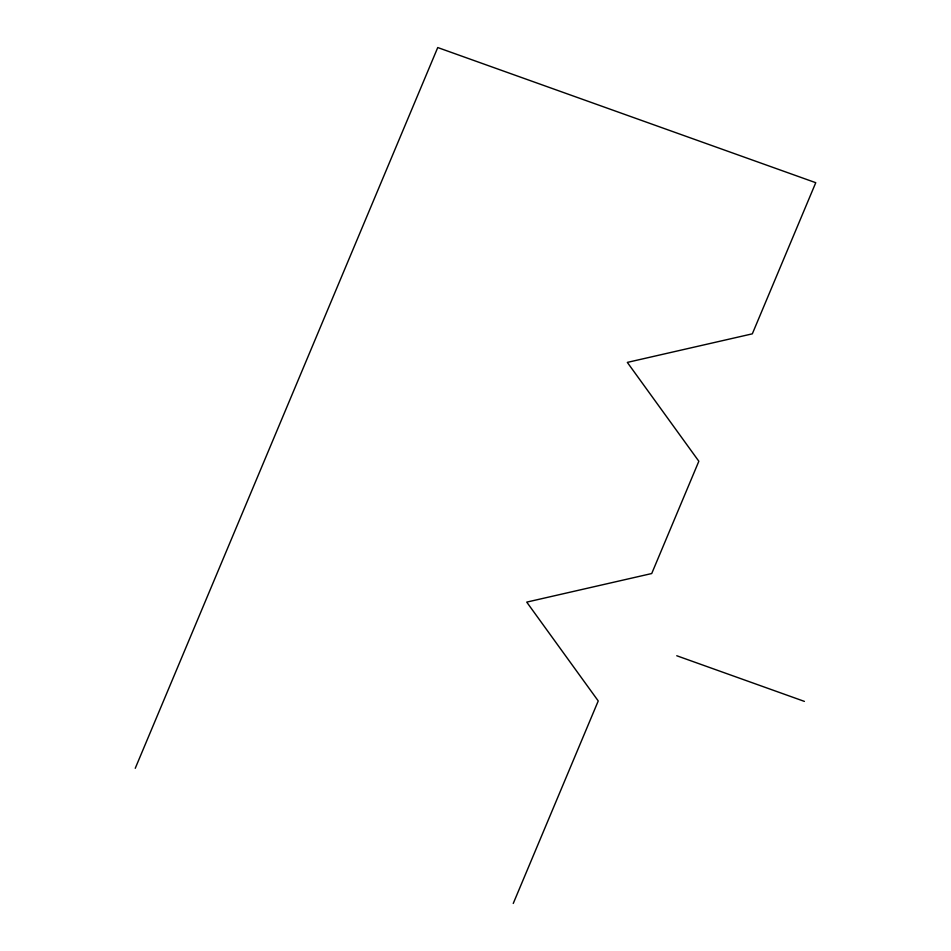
<?xml version="1.0" encoding="UTF-8"?>
<svg xmlns="http://www.w3.org/2000/svg" width="951" height="951" viewBox="0 0 951 951"><rect width="100%" height="100%" fill="white"/><g stroke="black" fill="none" stroke-linecap="round" stroke-linejoin="round"><path stroke-width="1.43" d="M135.244 768.301L437.745 47.55L815.756 182.699L752.324 333.837L627.327 362.402L698.842 461.247L651.72 573.536L526.723 602.114L598.238 700.946L513.255 903.45M676.755 655.75L804.391 701.386"/></g></svg>
